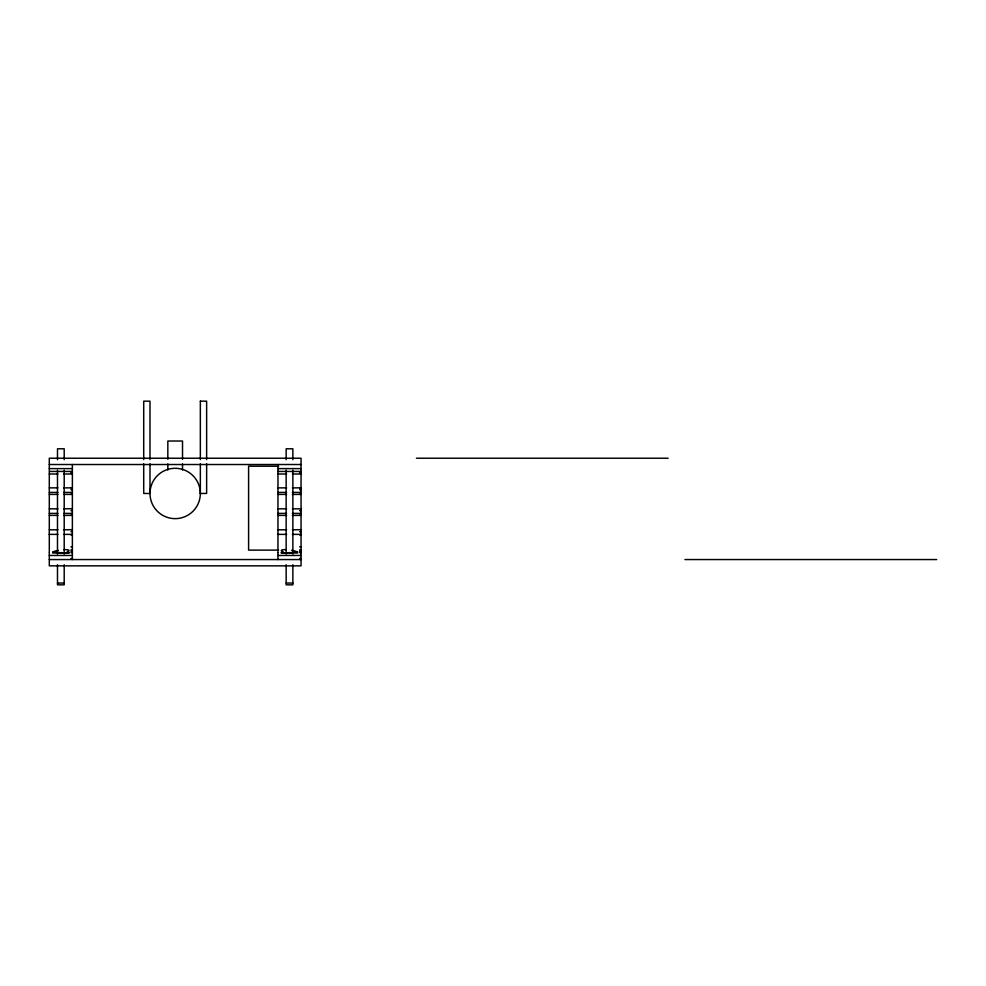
<?xml version="1.0" encoding="UTF-8"?>
<svg xmlns="http://www.w3.org/2000/svg" width="986" height="986" viewBox="0 0 986 986"><rect width="100%" height="100%" fill="white"/><g stroke="black" fill="none" stroke-linecap="round" stroke-linejoin="round"><path stroke-width="1.48" d="M297.723 551.877L291.043 552.628M200.355 401.166L206.629 401.166L206.641 459.624M416.449 458.231L668.151 458.231M49.3 464.517L301.05 464.517M278.57 466.205L248.595 466.205L248.595 550.114L278.57 550.114M49.3 468.609L72.372 468.609M277.966 468.609L301.05 468.609M72.372 471.444L49.3 471.444L49.3 534.092M277.966 471.444L301.05 471.444M70.93 472.084L72.372 472.084M299.608 472.084L301.05 472.084M70.93 473.292L72.372 473.292M299.608 473.292L301.05 473.292M49.3 473.995L57.952 473.995M63.72 473.995L72.372 473.995M277.966 473.995L286.618 473.995M292.386 473.995L301.05 473.995M70.93 487.713L72.372 487.713M299.608 487.713L301.05 487.713M49.3 487.86L57.952 487.86M63.72 487.86L72.372 487.86M277.966 487.86L286.618 487.86M292.386 487.86L301.05 487.86M70.93 489.697L72.372 489.697M299.608 489.697L301.05 489.697M49.3 492.421L57.952 492.421M63.72 492.421L72.372 492.421M277.966 492.421L286.618 492.421M292.386 492.421L301.05 492.421M200.355 493.468L206.629 493.468L206.641 463.74M70.93 494.269L72.372 494.269M299.608 494.269L301.05 494.269M49.3 494.405L57.952 494.405M63.72 494.405L72.372 494.405M277.966 494.405L286.618 494.405M292.386 494.405L301.05 494.405M49.3 508.825L57.952 508.825M63.72 508.825L72.372 508.69M277.966 508.825L286.618 508.825M292.386 508.825L301.05 508.825M70.93 510.674L72.372 510.674M299.608 510.674L301.05 510.674M49.3 513.398L57.952 513.398M63.72 513.398L72.372 513.398M277.966 513.398L286.618 513.398M292.386 513.398L301.05 513.398M70.93 515.247L72.372 515.247M299.608 515.247L301.05 515.247M49.3 515.395L57.952 515.395M63.72 515.395L72.372 515.395M277.966 515.395L286.618 515.395M292.386 515.395L301.05 515.395M49.3 529.815L57.952 529.815M63.72 529.815L72.372 529.667M277.966 529.815L286.618 529.815M292.386 529.815L301.05 529.667M70.93 531.651L72.372 531.651M299.608 531.651L301.05 531.651M49.3 534.375L57.952 534.375M63.72 534.375L72.372 534.375M277.966 534.375L286.618 534.375M292.386 534.375L301.05 534.375M70.93 534.917L72.372 534.917M299.608 534.917L301.05 534.917M70.93 546.811L72.372 546.811M299.608 546.811L301.05 546.811M70.93 549.905L72.372 549.905M299.608 549.905L301.05 549.905M70.93 551.273L72.372 551.273M299.608 551.273L301.05 551.273M61.613 552.628L60.319 552.628M290.278 552.628L288.688 552.628M70.93 552.628L72.372 552.628L72.372 534.289M299.608 552.628L301.05 552.628L301.05 458.231L49.3 458.231L49.3 470.692M52.578 552.986L69.094 552.986M281.244 552.986L297.76 552.986M49.3 555.463L72.372 555.463M277.966 555.463L301.05 555.463M70.93 558.507L72.372 558.507M299.608 558.507L301.05 558.507M49.3 559.555L301.05 559.555M684.974 559.555L936.688 559.555M57.496 583.046L64.176 583.046M286.162 583.046L292.854 583.046M59.604 552.628L52.615 551.877M301.05 552.949L301.05 565.853L49.3 565.853L49.3 552.949M292.867 459.722L292.867 448.79L286.162 448.79L286.15 459.722M292.867 470.149L292.867 554.058M292.867 564.744L292.867 584.834L286.162 584.834L286.15 564.744M286.15 470.149L286.15 554.058M277.966 464.517L277.966 470.692M277.966 471.505L277.966 534.092M277.966 534.289L277.966 552.554M277.966 552.949L277.966 559.555M200.343 401.166L200.343 459.624M200.343 463.74L200.343 493.468A25.18 25.18 0 0 1 162.579 515.271A25.18 25.18 0 0 1 162.579 471.665A25.18 25.18 0 0 1 200.343 493.468M182.521 459.328L182.521 441.025L167.83 441.025L167.83 459.328M182.521 463.913L182.521 470.014M167.83 463.913L167.83 470.014M149.995 459.624L149.995 401.166L143.722 401.166L143.709 459.624M149.995 463.74L149.995 493.468L143.722 493.468L143.709 463.74M72.372 464.517L72.372 470.692M72.372 471.505L72.372 534.092M72.372 552.949L72.372 559.555M64.201 459.722L64.201 448.79L57.496 448.79L57.484 459.722M64.201 470.149L64.201 554.058M64.201 564.744L64.201 584.834L57.496 584.834L57.484 564.744M57.484 470.149L57.484 554.058M49.3 534.289L49.3 552.554M63.819 549.695A8.332 1.528 -7.4 0 1 67.196 551.679M53.515 551.716A8.332 1.528 -7.4 0 1 58.42 550.336M68.404 551.84A8.233 1.504 8 0 1 63.215 553.183M283.142 551.679A8.332 1.528 7.4 0 1 286.1 549.67M291.536 550.274A8.332 1.528 7.4 0 1 296.823 551.716M287.136 553.183A8.233 1.504 -8 0 1 281.947 551.84"/></g></svg>
